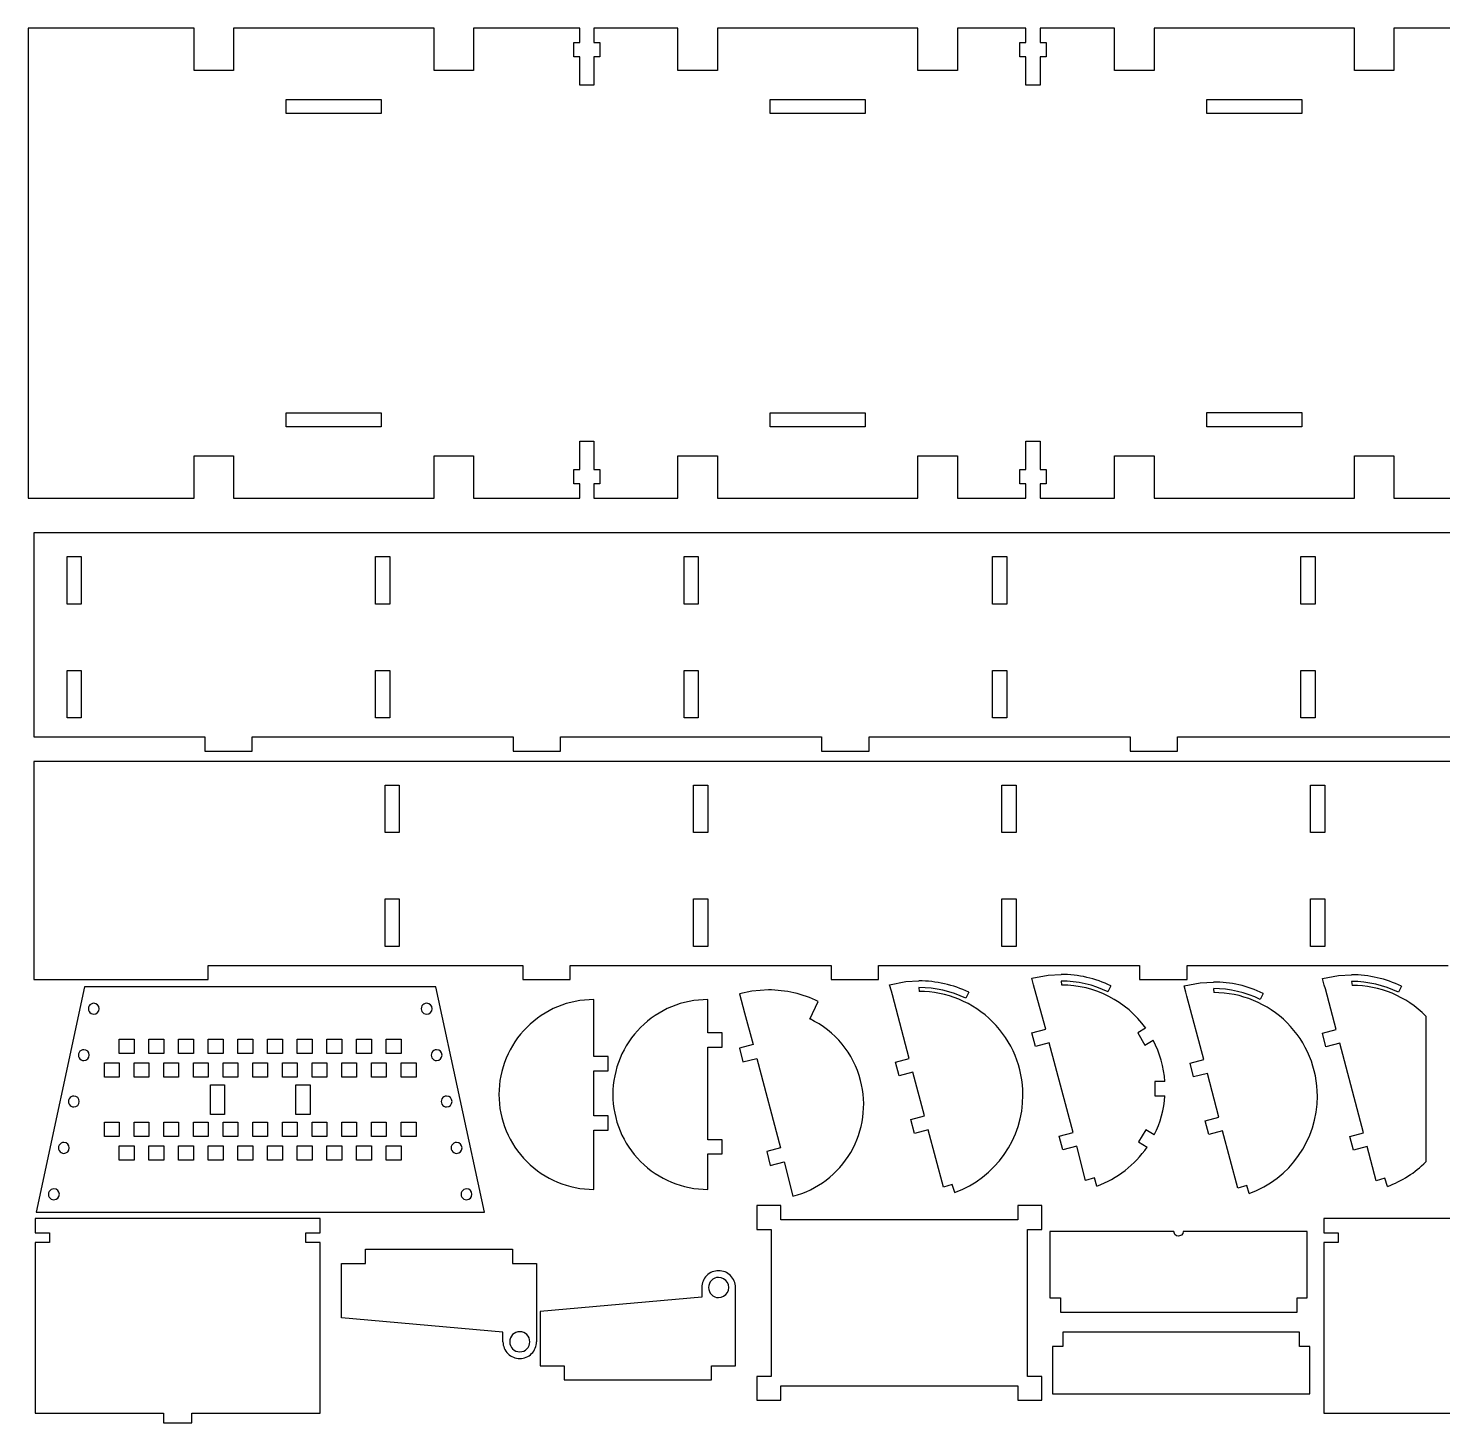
# Model space of a CAD drawing. Header units: millimetres. Extents: x -2305 to 1184, y -190 to 1638.
# Drawn here: x -2305.4 to -1858.5, y 264.4 to 705 of the extents above; entities that cross this region are included whole.
import ezdxf

# ---------------------------------------------------------------- set-up
doc = ezdxf.new("R2010")
doc.units = ezdxf.units.MM

msp = doc.modelspace()

# ---------------------------------------------------------------- linework, layer by layer
at = {"color": 7, "linetype": 'Continuous'}
for p, q in [((-2253.02, 704.97), (-2305.42, 704.97)), ((-2305.42, 704.97), (-2305.42, 556.53)), ((-2253.02, 691.66), (-2253.02, 704.97)), ((-2177.22, 704.97), (-2240.53, 704.97)), ((-2240.53, 704.97), (-2240.53, 691.66)), ((-2177.22, 691.66), (-2177.22, 704.97)), ((-2131.19, 704.97), (-2164.73, 704.97)), ((-2164.73, 704.97), (-2164.73, 691.66)), ((-2131.19, 700.48), (-2131.19, 704.97)), ((-2100.16, 704.97), (-2126.69, 704.97)), ((-2126.69, 704.97), (-2126.69, 700.48)), ((-2100.16, 691.66), (-2100.16, 704.97)), ((-2024.36, 704.97), (-2087.68, 704.97)), ((-2087.68, 704.97), (-2087.68, 691.66)), ((-2024.36, 691.66), (-2024.36, 704.97)), ((-1990.24, 704.97), (-2011.88, 704.97)), ((-2011.88, 704.97), (-2011.88, 691.66)), ((-1990.24, 700.48), (-1990.24, 704.97)), ((-1962.22, 704.97), (-1985.74, 704.97)), ((-1985.74, 704.97), (-1985.74, 700.48)), ((-1962.22, 691.66), (-1962.22, 704.97)), ((-1886.42, 704.97), (-1949.73, 704.97)), ((-1949.73, 704.97), (-1949.73, 691.66)), ((-1886.42, 691.66), (-1886.42, 704.97)), ((-1855.3, 704.97), (-1873.93, 704.97)), ((-1873.93, 704.97), (-1873.93, 691.66)), ((-2133.06, 695.98), (-2133.06, 700.48)), ((-2133.06, 700.48), (-2131.19, 700.48)), ((-2126.69, 700.48), (-2124.81, 700.48)), ((-2124.81, 700.48), (-2124.81, 695.98)), ((-1992.12, 695.98), (-1992.12, 700.48)), ((-1992.12, 700.48), (-1990.24, 700.48)), ((-1985.74, 700.48), (-1983.87, 700.48)), ((-1983.87, 700.48), (-1983.87, 695.98)), ((-2131.19, 695.98), (-2133.06, 695.98)), ((-2131.19, 686.98), (-2131.19, 695.98)), ((-2124.81, 695.98), (-2126.69, 695.98)), ((-2126.69, 695.98), (-2126.69, 686.98)), ((-1990.24, 695.98), (-1992.12, 695.98)), ((-1990.24, 686.98), (-1990.24, 695.98)), ((-1983.87, 695.98), (-1985.74, 695.98)), ((-1985.74, 695.98), (-1985.74, 686.98)), ((-2240.53, 691.66), (-2253.02, 691.66)), ((-2164.73, 691.66), (-2177.22, 691.66)), ((-2087.68, 691.66), (-2100.16, 691.66)), ((-2011.88, 691.66), (-2024.36, 691.66)), ((-1949.73, 691.66), (-1962.22, 691.66)), ((-1873.93, 691.66), (-1886.42, 691.66)), ((-2126.69, 686.98), (-2131.19, 686.98)), ((-1985.74, 686.98), (-1990.24, 686.98)), ((-2223.95, 678), (-2223.95, 682.48)), ((-2223.95, 682.48), (-2193.97, 682.48)), ((-2193.97, 682.48), (-2193.96, 678)), ((-2071.01, 678), (-2071.01, 682.48)), ((-2071.01, 682.48), (-2041.02, 682.48)), ((-2041.02, 682.48), (-2041.02, 678)), ((-1933.07, 678), (-1933.07, 682.49)), ((-1933.07, 682.49), (-1903.08, 682.49)), ((-1903.08, 682.49), (-1903.08, 678)), ((-2193.96, 678), (-2223.95, 678)), ((-2041.02, 678), (-2071.01, 678)), ((-1903.08, 678), (-1933.07, 678)), ((-2223.95, 579.03), (-2223.95, 583.52)), ((-2223.95, 583.52), (-2193.97, 583.52)), ((-2193.97, 583.52), (-2193.96, 579.03)), ((-2071.01, 579.03), (-2071.01, 583.52)), ((-2071.01, 583.52), (-2041.02, 583.52)), ((-2041.02, 583.52), (-2041.02, 579.03)), ((-1933.07, 579.03), (-1933.07, 583.53)), ((-1933.07, 583.53), (-1903.08, 583.53)), ((-1903.08, 583.53), (-1903.08, 579.03)), ((-2193.96, 579.03), (-2223.95, 579.03)), ((-2041.02, 579.03), (-2071.01, 579.03)), ((-1903.08, 579.03), (-1933.07, 579.03)), ((-2131.19, 565.53), (-2131.19, 574.53)), ((-2131.19, 574.53), (-2126.69, 574.53)), ((-2126.69, 574.53), (-2126.69, 565.53)), ((-1990.24, 565.53), (-1990.24, 574.53)), ((-1990.24, 574.53), (-1985.74, 574.53)), ((-1985.74, 574.53), (-1985.74, 565.53)), ((-2253.02, 556.53), (-2253.02, 569.93)), ((-2253.02, 569.93), (-2240.53, 569.93)), ((-2240.53, 569.93), (-2240.53, 556.53)), ((-2177.22, 556.53), (-2177.22, 569.93)), ((-2177.22, 569.93), (-2164.73, 569.93)), ((-2164.73, 569.93), (-2164.73, 556.53)), ((-2100.16, 556.53), (-2100.16, 569.93)), ((-2100.16, 569.93), (-2087.68, 569.93)), ((-2087.68, 569.93), (-2087.68, 556.53)), ((-2024.36, 556.53), (-2024.36, 569.93)), ((-2024.36, 569.93), (-2011.88, 569.93)), ((-2011.88, 569.93), (-2011.88, 556.53)), ((-1962.22, 556.53), (-1962.22, 569.93)), ((-1962.22, 569.93), (-1949.73, 569.93)), ((-1949.73, 569.93), (-1949.73, 556.53)), ((-1886.42, 556.53), (-1886.42, 569.93)), ((-1886.42, 569.93), (-1873.93, 569.93)), ((-1873.93, 569.93), (-1873.93, 556.53)), ((-2133.06, 561.03), (-2133.06, 565.53)), ((-2133.06, 565.53), (-2131.19, 565.53)), ((-2126.69, 565.53), (-2124.81, 565.53)), ((-2124.81, 565.53), (-2124.81, 561.03)), ((-1992.12, 561.03), (-1992.12, 565.53)), ((-1992.12, 565.53), (-1990.24, 565.53)), ((-1985.74, 565.53), (-1983.87, 565.53)), ((-1983.87, 565.53), (-1983.87, 561.03)), ((-2131.19, 561.03), (-2133.06, 561.03)), ((-2131.19, 556.53), (-2131.19, 561.03)), ((-2124.81, 561.03), (-2126.69, 561.03)), ((-2126.69, 561.03), (-2126.69, 556.53)), ((-1990.24, 561.03), (-1992.12, 561.03)), ((-1990.24, 556.53), (-1990.24, 561.03)), ((-1983.87, 561.03), (-1985.74, 561.03)), ((-1985.74, 561.03), (-1985.74, 556.53)), ((-2305.42, 556.53), (-2253.02, 556.53)), ((-2240.53, 556.53), (-2177.22, 556.53)), ((-2164.73, 556.53), (-2131.19, 556.53)), ((-2126.69, 556.53), (-2100.16, 556.53)), ((-2087.68, 556.53), (-2024.36, 556.53)), ((-2011.88, 556.53), (-1990.24, 556.53)), ((-1985.74, 556.53), (-1962.22, 556.53)), ((-1949.73, 556.53), (-1886.42, 556.53)), ((-1873.93, 556.53), (-1855.3, 556.53)), ((-2303.66, 545.56), (-2303.66, 481.08)), ((-1787.86, 545.56), (-2303.66, 545.56)), ((-2293.16, 538.06), (-2288.66, 538.06)), ((-2293.16, 523.07), (-2293.16, 538.06)), ((-2288.66, 538.06), (-2288.66, 523.07)), ((-2195.7, 538.06), (-2191.2, 538.06)), ((-2195.7, 523.07), (-2195.7, 538.06)), ((-2191.2, 538.06), (-2191.2, 523.07)), ((-2098.24, 538.06), (-2093.74, 538.06)), ((-2098.24, 523.07), (-2098.24, 538.06)), ((-2093.74, 538.06), (-2093.74, 523.07)), ((-2000.78, 538.06), (-1996.28, 538.06)), ((-2000.78, 523.07), (-2000.78, 538.06)), ((-1996.28, 538.06), (-1996.28, 523.07)), ((-1903.32, 538.06), (-1898.82, 538.06)), ((-1903.32, 523.07), (-1903.32, 538.06)), ((-1898.82, 538.06), (-1898.82, 523.07)), ((-2288.66, 523.07), (-2293.16, 523.07)), ((-2191.2, 523.07), (-2195.7, 523.07)), ((-2093.74, 523.07), (-2098.24, 523.07)), ((-1996.28, 523.07), (-2000.78, 523.07)), ((-1898.82, 523.07), (-1903.32, 523.07)), ((-2293.16, 502.08), (-2288.66, 502.08)), ((-2293.16, 487.08), (-2293.16, 502.08)), ((-2288.66, 502.08), (-2288.66, 487.08)), ((-2195.7, 502.08), (-2191.2, 502.08)), ((-2195.7, 487.08), (-2195.7, 502.08)), ((-2191.2, 502.08), (-2191.2, 487.08)), ((-2098.24, 502.08), (-2093.74, 502.08)), ((-2098.24, 487.08), (-2098.24, 502.08)), ((-2093.74, 502.08), (-2093.74, 487.08)), ((-2000.78, 502.08), (-1996.28, 502.08)), ((-2000.78, 487.08), (-2000.78, 502.08)), ((-1996.28, 502.08), (-1996.28, 487.08)), ((-1903.32, 502.08), (-1898.82, 502.08)), ((-1903.32, 487.08), (-1903.32, 502.08)), ((-1898.82, 502.08), (-1898.82, 487.08)), ((-2288.66, 487.08), (-2293.16, 487.08)), ((-2191.2, 487.08), (-2195.7, 487.08)), ((-2093.74, 487.08), (-2098.24, 487.08)), ((-1996.28, 487.08), (-2000.78, 487.08)), ((-1898.82, 487.08), (-1903.32, 487.08)), ((-2303.66, 481.08), (-2249.68, 481.08)), ((-2249.68, 481.08), (-2249.68, 476.59)), ((-2234.68, 476.59), (-2234.68, 481.08)), ((-2234.68, 481.08), (-2152.22, 481.08)), ((-2152.22, 481.08), (-2152.22, 476.59)), ((-2137.22, 476.59), (-2137.22, 481.08)), ((-2137.22, 481.08), (-2054.76, 481.08)), ((-2054.76, 481.08), (-2054.76, 476.59)), ((-2039.76, 476.59), (-2039.76, 481.08)), ((-2039.76, 481.08), (-1957.3, 481.08)), ((-1957.3, 481.08), (-1957.3, 476.59)), ((-1942.3, 476.59), (-1942.3, 481.08)), ((-1942.3, 481.08), (-1842.94, 481.08)), ((-2249.68, 476.59), (-2234.68, 476.59)), ((-2152.22, 476.59), (-2137.22, 476.59)), ((-2054.76, 476.59), (-2039.76, 476.59)), ((-1957.3, 476.59), (-1942.3, 476.59)), ((-2303.66, 473.36), (-2303.66, 404.39)), ((-1787.86, 473.36), (-2303.66, 473.36)), ((-2192.7, 450.87), (-2192.7, 465.87)), ((-2192.7, 465.87), (-2188.2, 465.87)), ((-2188.2, 465.87), (-2188.2, 450.87)), ((-2095.24, 450.87), (-2095.24, 465.87)), ((-2095.24, 465.87), (-2090.74, 465.87)), ((-2090.74, 465.87), (-2090.74, 450.87)), ((-1997.78, 450.87), (-1997.78, 465.87)), ((-1997.78, 465.87), (-1993.28, 465.87)), ((-1993.28, 465.87), (-1993.28, 450.87)), ((-1900.32, 450.87), (-1900.32, 465.87)), ((-1900.32, 465.87), (-1895.82, 465.87)), ((-1895.82, 465.87), (-1895.82, 450.87)), ((-2188.2, 450.87), (-2192.7, 450.87)), ((-2090.74, 450.87), (-2095.24, 450.87)), ((-1993.28, 450.87), (-1997.78, 450.87)), ((-1895.82, 450.87), (-1900.32, 450.87)), ((-2192.7, 414.89), (-2192.7, 429.88)), ((-2192.7, 429.88), (-2188.2, 429.88)), ((-2188.2, 429.88), (-2188.2, 414.89)), ((-2095.24, 414.89), (-2095.24, 429.88)), ((-2095.24, 429.88), (-2090.74, 429.88)), ((-2090.74, 429.88), (-2090.74, 414.89)), ((-1997.78, 414.89), (-1997.78, 429.88)), ((-1997.78, 429.88), (-1993.28, 429.88)), ((-1993.28, 429.88), (-1993.28, 414.89)), ((-1900.32, 414.89), (-1900.32, 429.88)), ((-1900.32, 429.88), (-1895.82, 429.88)), ((-1895.82, 429.88), (-1895.82, 414.89)), ((-2188.2, 414.89), (-2192.7, 414.89)), ((-2090.74, 414.89), (-2095.24, 414.89)), ((-1993.28, 414.89), (-1997.78, 414.89)), ((-1895.82, 414.89), (-1900.32, 414.89)), ((-2248.59, 404.39), (-2248.59, 408.88)), ((-2248.59, 408.88), (-2149.22, 408.88)), ((-2149.22, 408.88), (-2149.22, 404.39)), ((-2134.23, 404.39), (-2134.23, 408.88)), ((-2134.23, 408.88), (-2051.76, 408.88)), ((-2051.76, 408.88), (-2051.76, 404.39)), ((-2036.76, 404.39), (-2036.76, 408.88)), ((-2036.76, 408.88), (-1954.3, 408.88)), ((-1954.3, 408.88), (-1954.3, 404.39)), ((-1939.3, 404.39), (-1939.3, 408.88)), ((-1939.3, 408.88), (-1856.83, 408.88)), ((-2303.66, 404.39), (-2248.59, 404.39)), ((-2149.22, 404.39), (-2134.23, 404.39)), ((-2051.76, 404.39), (-2036.76, 404.39)), ((-2032.73, 400.75), (-2033.27, 402.78)), ((-1987.79, 402.79), (-1988.33, 404.82)), ((-1987.46, 401.58), (-1987.79, 402.79)), ((-1979.08, 403.92), (-1978.97, 402.7)), ((-1963.37, 402.43), (-1964.29, 400.54)), ((-1954.3, 404.39), (-1939.3, 404.39)), ((-1939.69, 400.4), (-1940.23, 402.44)), ((-1896.03, 402.68), (-1896.56, 404.71)), ((-1895.62, 401.46), (-1896.03, 402.68)), ((-1887.31, 403.81), (-1887.13, 402.58)), ((-1871.61, 402.32), (-1872.52, 400.42)), ((-2287.63, 402.15), (-2302.97, 330.88)), ((-2176.64, 402.15), (-2287.63, 402.15)), ((-2161.3, 330.88), (-2176.64, 402.15)), ((-2126.72, 380.11), (-2126.72, 398.09)), ((-2090.74, 387.58), (-2090.74, 398.09)), ((-2080.76, 399.94), (-2079.09, 393.95)), ((-2032.39, 399.54), (-2032.73, 400.75)), ((-2027.07, 379.48), (-2032.39, 399.54)), ((-2024.02, 401.88), (-2023.9, 400.66)), ((-2008.31, 400.39), (-2009.22, 398.5)), ((-1983.98, 388.74), (-1987.46, 401.58)), ((-1939.35, 399.19), (-1939.69, 400.4)), ((-1934.03, 379.13), (-1939.35, 399.19)), ((-1930.98, 401.53), (-1930.86, 400.31)), ((-1915.27, 400.04), (-1916.18, 398.15)), ((-1892.23, 388.63), (-1895.62, 401.46)), ((-2079.09, 393.95), (-2076.41, 383.86)), ((-2058.44, 391.95), (-2055.83, 397.46)), ((-1952.39, 389.06), (-1954.9, 387.53)), ((-1863.88, 392.88), (-1863.88, 346.82)), ((-2276.67, 385.59), (-2271.98, 385.59)), ((-2276.67, 381.09), (-2276.67, 385.59)), ((-2271.98, 385.59), (-2271.98, 381.09)), ((-2267.29, 385.59), (-2262.6, 385.59)), ((-2267.29, 381.09), (-2267.29, 385.59)), ((-2262.6, 385.59), (-2262.6, 381.09)), ((-2257.92, 385.59), (-2253.23, 385.59)), ((-2257.92, 381.09), (-2257.92, 385.59)), ((-2253.23, 385.59), (-2253.23, 381.09)), ((-2248.54, 385.59), (-2243.86, 385.59)), ((-2248.54, 381.09), (-2248.54, 385.59)), ((-2243.86, 385.59), (-2243.86, 381.09)), ((-2239.17, 385.59), (-2234.48, 385.59)), ((-2239.17, 381.09), (-2239.17, 385.59)), ((-2234.48, 385.59), (-2234.48, 381.09)), ((-2229.79, 385.59), (-2225.11, 385.59)), ((-2229.79, 381.09), (-2229.79, 385.59)), ((-2225.11, 385.59), (-2225.11, 381.09)), ((-2220.42, 385.59), (-2215.73, 385.59)), ((-2220.42, 381.09), (-2220.42, 385.59)), ((-2215.73, 385.59), (-2215.73, 381.09)), ((-2211.05, 385.59), (-2206.36, 385.59)), ((-2211.05, 381.09), (-2211.05, 385.59)), ((-2206.36, 385.59), (-2206.36, 381.09)), ((-2201.67, 385.59), (-2196.98, 385.59)), ((-2201.67, 381.09), (-2201.67, 385.59)), ((-2196.98, 385.59), (-2196.98, 381.09)), ((-2192.3, 385.59), (-2187.61, 385.59)), ((-2192.3, 381.09), (-2192.3, 385.59)), ((-2187.61, 385.59), (-2187.61, 381.09)), ((-2086.24, 387.58), (-2090.74, 387.58)), ((-2086.24, 383.08), (-2086.24, 387.58)), ((-1988.33, 387.58), (-1983.98, 388.74)), ((-1987.18, 383.24), (-1988.33, 387.58)), ((-1982.83, 384.39), (-1987.18, 383.24)), ((-1975.34, 356.1), (-1982.83, 384.39)), ((-1954.9, 387.53), (-1952.6, 383.67)), ((-1952.6, 383.67), (-1950.01, 385.23)), ((-1896.57, 387.48), (-1892.23, 388.63)), ((-1895.42, 383.13), (-1896.57, 387.48)), ((-2271.98, 381.09), (-2276.67, 381.09)), ((-2262.6, 381.09), (-2267.29, 381.09)), ((-2253.23, 381.09), (-2257.92, 381.09)), ((-2243.86, 381.09), (-2248.54, 381.09)), ((-2234.48, 381.09), (-2239.17, 381.09)), ((-2225.11, 381.09), (-2229.79, 381.09)), ((-2215.73, 381.09), (-2220.42, 381.09)), ((-2206.36, 381.09), (-2211.05, 381.09)), ((-2196.98, 381.09), (-2201.67, 381.09)), ((-2187.61, 381.09), (-2192.3, 381.09)), ((-2122.22, 380.11), (-2126.72, 380.11)), ((-2122.22, 375.61), (-2122.22, 380.11)), ((-2090.74, 353.82), (-2090.74, 383.08)), ((-2090.74, 383.08), (-2086.24, 383.08)), ((-2076.41, 383.86), (-2080.76, 382.72)), ((-2080.76, 382.72), (-2079.62, 378.37)), ((-1891.07, 384.28), (-1895.42, 383.13)), ((-1883.58, 355.99), (-1891.07, 384.28)), ((-2281.35, 378.09), (-2276.67, 378.09)), ((-2281.35, 373.59), (-2281.35, 378.09)), ((-2276.67, 378.09), (-2276.67, 373.59)), ((-2271.98, 378.09), (-2267.29, 378.09)), ((-2271.98, 373.59), (-2271.98, 378.09)), ((-2267.29, 378.09), (-2267.29, 373.59)), ((-2262.6, 378.09), (-2257.92, 378.09)), ((-2262.6, 373.59), (-2262.6, 378.09)), ((-2257.92, 378.09), (-2257.92, 373.59)), ((-2253.23, 378.09), (-2248.54, 378.09)), ((-2253.23, 373.59), (-2253.23, 378.09)), ((-2248.54, 378.09), (-2248.54, 373.59)), ((-2243.86, 378.09), (-2239.17, 378.09)), ((-2243.86, 373.59), (-2243.86, 378.09)), ((-2239.17, 378.09), (-2239.17, 373.59)), ((-2234.48, 378.09), (-2229.79, 378.09)), ((-2234.48, 373.59), (-2234.48, 378.09)), ((-2229.79, 378.09), (-2229.79, 373.59)), ((-2225.11, 378.09), (-2220.42, 378.09)), ((-2225.11, 373.59), (-2225.11, 378.09)), ((-2220.42, 378.09), (-2220.42, 373.59)), ((-2215.73, 378.09), (-2211.05, 378.09)), ((-2215.73, 373.59), (-2215.73, 378.09)), ((-2211.05, 378.09), (-2211.05, 373.59)), ((-2206.36, 378.09), (-2201.67, 378.09)), ((-2206.36, 373.59), (-2206.36, 378.09)), ((-2201.67, 378.09), (-2201.67, 373.59)), ((-2196.98, 378.09), (-2192.3, 378.09)), ((-2196.98, 373.59), (-2196.98, 378.09)), ((-2192.3, 378.09), (-2192.3, 373.59)), ((-2187.61, 378.09), (-2182.92, 378.09)), ((-2187.61, 373.59), (-2187.61, 378.09)), ((-2182.92, 378.09), (-2182.92, 373.59)), ((-2126.72, 361.31), (-2126.72, 375.61)), ((-2126.72, 375.61), (-2122.22, 375.61)), ((-2079.62, 378.37), (-2075.27, 379.51)), ((-2075.27, 379.51), (-2067.78, 351.2)), ((-2031.42, 378.32), (-2027.07, 379.48)), ((-2030.27, 373.97), (-2031.42, 378.32)), ((-1938.38, 377.98), (-1934.03, 379.13)), ((-1937.23, 373.63), (-1938.38, 377.98)), ((-2276.67, 373.59), (-2281.35, 373.59)), ((-2267.29, 373.59), (-2271.98, 373.59)), ((-2257.92, 373.59), (-2262.6, 373.59)), ((-2248.54, 373.59), (-2253.23, 373.59)), ((-2247.88, 371.19), (-2243.38, 371.19)), ((-2247.88, 361.73), (-2247.88, 371.19)), ((-2239.17, 373.59), (-2243.86, 373.59)), ((-2243.38, 371.19), (-2243.38, 361.73)), ((-2229.79, 373.59), (-2234.48, 373.59)), ((-2220.42, 373.59), (-2225.11, 373.59)), ((-2220.89, 371.19), (-2216.39, 371.19)), ((-2220.89, 361.73), (-2220.89, 371.19)), ((-2216.39, 371.19), (-2216.39, 361.73)), ((-2211.05, 373.59), (-2215.73, 373.59)), ((-2201.67, 373.59), (-2206.36, 373.59)), ((-2192.3, 373.59), (-2196.98, 373.59)), ((-2182.92, 373.59), (-2187.61, 373.59)), ((-2025.92, 375.13), (-2030.27, 373.97)), ((-2022.26, 361.31), (-2025.92, 375.13)), ((-1946.32, 372.21), (-1949.5, 372.21)), ((-1949.5, 372.21), (-1949.5, 367.71)), ((-1932.88, 374.78), (-1937.23, 373.63)), ((-1929.22, 360.97), (-1932.88, 374.78)), ((-1949.5, 367.71), (-1946.31, 367.71)), ((-2281.35, 359.32), (-2276.67, 359.32)), ((-2281.35, 354.83), (-2281.35, 359.32)), ((-2276.67, 359.32), (-2276.67, 354.83)), ((-2271.98, 359.32), (-2267.29, 359.32)), ((-2271.98, 354.83), (-2271.98, 359.32)), ((-2267.29, 359.32), (-2267.29, 354.83)), ((-2262.6, 359.32), (-2257.92, 359.32)), ((-2262.6, 354.83), (-2262.6, 359.32)), ((-2257.92, 359.32), (-2257.92, 354.83)), ((-2253.23, 359.32), (-2248.54, 359.32)), ((-2253.23, 354.83), (-2253.23, 359.32)), ((-2248.54, 359.32), (-2248.54, 354.83)), ((-2243.38, 361.73), (-2247.88, 361.73)), ((-2243.86, 359.32), (-2239.17, 359.32)), ((-2243.86, 354.83), (-2243.86, 359.32)), ((-2239.17, 359.32), (-2239.17, 354.83)), ((-2234.48, 359.32), (-2229.79, 359.32)), ((-2234.48, 354.83), (-2234.48, 359.32)), ((-2229.79, 359.32), (-2229.79, 354.83)), ((-2225.11, 359.32), (-2220.42, 359.32)), ((-2225.11, 354.83), (-2225.11, 359.32)), ((-2216.39, 361.73), (-2220.89, 361.73)), ((-2220.42, 359.32), (-2220.42, 354.83)), ((-2215.73, 359.32), (-2211.05, 359.32)), ((-2215.73, 354.83), (-2215.73, 359.32)), ((-2211.05, 359.32), (-2211.05, 354.83)), ((-2206.36, 359.32), (-2201.67, 359.32)), ((-2206.36, 354.83), (-2206.36, 359.32)), ((-2201.67, 359.32), (-2201.67, 354.83)), ((-2196.98, 359.32), (-2192.3, 359.32)), ((-2196.98, 354.83), (-2196.98, 359.32)), ((-2192.3, 359.32), (-2192.3, 354.83)), ((-2187.61, 359.32), (-2182.92, 359.32)), ((-2187.61, 354.83), (-2187.61, 359.32)), ((-2182.92, 359.32), (-2182.92, 354.83)), ((-2122.22, 361.31), (-2126.72, 361.31)), ((-2122.22, 356.82), (-2122.22, 361.31)), ((-2026.61, 360.16), (-2022.26, 361.31)), ((-2025.46, 355.81), (-2026.61, 360.16)), ((-1933.57, 359.81), (-1929.22, 360.97)), ((-1932.42, 355.47), (-1933.57, 359.81)), ((-2276.67, 354.83), (-2281.35, 354.83)), ((-2267.29, 354.83), (-2271.98, 354.83)), ((-2257.92, 354.83), (-2262.6, 354.83)), ((-2248.54, 354.83), (-2253.23, 354.83)), ((-2239.17, 354.83), (-2243.86, 354.83)), ((-2229.79, 354.83), (-2234.48, 354.83)), ((-2220.42, 354.83), (-2225.11, 354.83)), ((-2211.05, 354.83), (-2215.73, 354.83)), ((-2201.67, 354.83), (-2206.36, 354.83)), ((-2192.3, 354.83), (-2196.98, 354.83)), ((-2182.92, 354.83), (-2187.61, 354.83)), ((-2126.72, 338.12), (-2126.72, 356.82)), ((-2126.72, 356.82), (-2122.22, 356.82)), ((-2086.24, 353.82), (-2090.74, 353.82)), ((-2086.24, 349.32), (-2086.24, 353.82)), ((-2021.11, 356.97), (-2025.46, 355.81)), ((-2016.31, 338.86), (-2021.11, 356.97)), ((-1979.68, 354.95), (-1975.34, 356.1)), ((-1978.53, 350.6), (-1979.68, 354.95)), ((-1952.36, 356.98), (-1954.69, 353.13)), ((-1954.69, 353.13), (-1951.94, 351.48)), ((-1949.66, 355.36), (-1952.36, 356.98)), ((-1928.07, 356.62), (-1932.42, 355.47)), ((-1923.26, 338.51), (-1928.07, 356.62)), ((-1887.93, 354.84), (-1883.58, 355.99)), ((-1886.77, 350.49), (-1887.93, 354.84)), ((-2276.67, 351.83), (-2271.98, 351.83)), ((-2276.67, 347.33), (-2276.67, 351.83)), ((-2271.98, 351.83), (-2271.98, 347.33)), ((-2267.29, 351.83), (-2262.6, 351.83)), ((-2267.29, 347.33), (-2267.29, 351.83)), ((-2262.6, 351.83), (-2262.6, 347.33)), ((-2257.92, 351.83), (-2253.23, 351.83)), ((-2257.92, 347.33), (-2257.92, 351.83)), ((-2253.23, 351.83), (-2253.23, 347.33)), ((-2248.54, 351.83), (-2243.86, 351.83)), ((-2248.54, 347.33), (-2248.54, 351.83)), ((-2243.86, 351.83), (-2243.86, 347.33)), ((-2239.17, 351.83), (-2234.48, 351.83)), ((-2239.17, 347.33), (-2239.17, 351.83)), ((-2234.48, 351.83), (-2234.48, 347.33)), ((-2229.79, 351.83), (-2225.11, 351.83)), ((-2229.79, 347.33), (-2229.79, 351.83)), ((-2225.11, 351.83), (-2225.11, 347.33)), ((-2220.42, 351.83), (-2215.73, 351.83)), ((-2220.42, 347.33), (-2220.42, 351.83)), ((-2215.73, 351.83), (-2215.73, 347.33)), ((-2211.05, 351.83), (-2206.36, 351.83)), ((-2211.05, 347.33), (-2211.05, 351.83)), ((-2206.36, 351.83), (-2206.36, 347.33)), ((-2201.67, 351.83), (-2196.98, 351.83)), ((-2201.67, 347.33), (-2201.67, 351.83)), ((-2196.98, 351.83), (-2196.98, 347.33)), ((-2192.3, 351.83), (-2187.61, 351.83)), ((-2192.3, 347.33), (-2192.3, 351.83)), ((-2187.61, 351.83), (-2187.61, 347.33)), ((-2090.74, 338.12), (-2090.74, 349.32)), ((-2090.74, 349.32), (-2086.24, 349.32)), ((-2067.78, 351.2), (-2072.13, 350.06)), ((-2072.13, 350.06), (-2070.99, 345.7)), ((-1974.18, 351.75), (-1978.53, 350.6)), ((-1971.37, 340.89), (-1974.18, 351.75)), ((-1882.42, 351.64), (-1886.77, 350.49)), ((-1879.57, 340.79), (-1882.42, 351.64)), ((-2271.98, 347.33), (-2276.67, 347.33)), ((-2262.6, 347.33), (-2267.29, 347.33)), ((-2253.23, 347.33), (-2257.92, 347.33)), ((-2243.86, 347.33), (-2248.54, 347.33)), ((-2234.48, 347.33), (-2239.17, 347.33)), ((-2225.11, 347.33), (-2229.79, 347.33)), ((-2215.73, 347.33), (-2220.42, 347.33)), ((-2206.36, 347.33), (-2211.05, 347.33)), ((-2196.98, 347.33), (-2201.67, 347.33)), ((-2187.61, 347.33), (-2192.3, 347.33)), ((-2070.99, 345.7), (-2066.64, 346.85)), ((-2066.64, 346.85), (-2063.85, 335.94)), ((-2013.52, 339.7), (-2016.31, 338.86)), ((-2012.73, 337.14), (-2013.52, 339.7)), ((-1968.58, 341.74), (-1971.37, 340.89)), ((-1967.8, 339.17), (-1968.58, 341.74)), ((-1876.79, 341.63), (-1879.57, 340.79)), ((-1876.01, 339.07), (-1876.79, 341.63)), ((-1920.47, 339.36), (-1923.26, 338.51)), ((-1919.69, 336.79), (-1920.47, 339.36)), ((-2302.97, 330.88), (-2161.3, 330.88)), ((-2067.7, 332.98), (-2075.2, 332.98)), ((-2075.2, 332.98), (-2075.2, 325.48)), ((-2067.7, 328.48), (-2067.7, 332.98)), ((-1985.23, 332.98), (-1992.73, 332.98)), ((-1992.73, 332.98), (-1992.73, 328.48)), ((-1985.23, 325.48), (-1985.23, 332.98)), ((-2213.25, 328.87), (-2303.21, 328.87)), ((-2303.21, 328.87), (-2303.21, 324.37)), ((-2213.25, 324.37), (-2213.25, 328.87)), ((-1992.73, 328.48), (-2067.7, 328.48)), ((-1806.15, 328.87), (-1896.12, 328.87)), ((-1896.12, 328.87), (-1896.12, 324.37)), ((-2303.21, 324.37), (-2298.71, 324.37)), ((-2298.71, 324.37), (-2298.71, 321.37)), ((-2217.74, 321.37), (-2217.74, 324.37)), ((-2217.74, 324.37), (-2213.25, 324.37)), ((-2075.2, 325.48), (-2070.7, 325.48)), ((-2070.7, 325.48), (-2070.7, 279)), ((-1989.73, 279), (-1989.73, 325.48)), ((-1989.73, 325.48), (-1985.23, 325.48)), ((-1943.5, 324.81), (-1982.64, 324.81)), ((-1982.64, 324.81), (-1982.64, 303.82)), ((-1901.36, 324.81), (-1940.5, 324.81)), ((-1901.36, 303.82), (-1901.36, 324.81)), ((-1896.12, 324.37), (-1891.62, 324.37)), ((-1891.62, 324.37), (-1891.62, 321.37)), ((-2298.71, 321.37), (-2303.21, 321.37)), ((-2303.21, 321.37), (-2303.21, 267.39)), ((-2213.25, 321.37), (-2217.74, 321.37)), ((-2213.25, 267.39), (-2213.25, 321.37)), ((-2198.89, 314.72), (-2198.89, 319.22)), ((-2198.89, 319.22), (-2152.41, 319.22)), ((-2152.41, 319.22), (-2152.41, 314.72)), ((-1891.62, 321.37), (-1896.12, 321.37)), ((-1896.12, 321.37), (-1896.12, 267.39)), ((-2206.5, 297.52), (-2206.5, 314.72)), ((-2206.5, 314.72), (-2198.89, 314.72)), ((-2152.41, 314.72), (-2144.83, 314.72)), ((-2144.83, 314.72), (-2144.83, 292.23)), ((-2092.61, 304.08), (-2143.67, 299.58)), ((-2092.61, 307.12), (-2092.61, 304.08)), ((-2082, 304.88), (-2082, 307.12)), ((-2082, 282.38), (-2082, 304.88)), ((-2143.67, 299.58), (-2143.67, 282.38)), ((-1982.64, 303.82), (-1979.34, 303.82)), ((-1979.34, 303.82), (-1979.34, 299.32)), ((-1904.57, 299.32), (-1904.57, 303.82)), ((-1904.57, 303.82), (-1901.36, 303.82)), ((-2155.44, 293.02), (-2206.5, 297.52)), ((-1979.34, 299.32), (-1904.57, 299.32)), ((-2155.44, 289.98), (-2155.44, 293.02)), ((-2144.83, 292.23), (-2144.83, 289.98)), ((-1978.52, 293.02), (-1978.52, 288.52)), ((-1903.75, 293.02), (-1978.52, 293.02)), ((-1903.75, 288.52), (-1903.75, 293.02)), ((-1978.52, 288.52), (-1981.82, 288.52)), ((-1981.82, 288.52), (-1981.82, 273.53)), ((-1900.54, 288.52), (-1903.75, 288.52)), ((-1900.54, 273.53), (-1900.54, 288.52)), ((-2143.67, 282.38), (-2136.06, 282.38)), ((-2136.06, 282.38), (-2136.06, 277.89)), ((-2089.58, 277.89), (-2089.58, 282.38)), ((-2089.58, 282.38), (-2082, 282.38)), ((-2136.06, 277.89), (-2089.58, 277.89)), ((-2070.7, 279), (-2075.2, 279)), ((-2075.2, 279), (-2075.2, 271.5)), ((-1985.23, 279), (-1989.73, 279)), ((-1985.23, 271.5), (-1985.23, 279)), ((-2067.7, 271.5), (-2067.7, 276)), ((-2067.7, 276), (-1992.73, 276)), ((-1992.73, 276), (-1992.73, 271.5)), ((-1981.82, 273.53), (-1900.54, 273.53)), ((-2075.2, 271.5), (-2067.7, 271.5)), ((-1992.73, 271.5), (-1985.23, 271.5)), ((-2303.21, 267.39), (-2262.73, 267.39)), ((-2262.73, 267.39), (-2262.73, 264.39)), ((-2262.73, 264.39), (-2253.73, 264.39)), ((-2253.73, 264.39), (-2253.73, 267.39)), ((-2253.73, 267.39), (-2213.25, 267.39)), ((-1896.12, 267.39), (-1855.63, 267.39))]:
    msp.add_line(p, q, dxfattribs=at)
at = {"color": 7, "linetype": 'Continuous', "flags": 128}
for points in [[(-2033.27, 402.78), (-2028.18, 403.75), (-2024.02, 403.98)], [(-1988.33, 404.82), (-1983.24, 405.79), (-1979.08, 406.03)], [(-1940.23, 402.44), (-1935.14, 403.4), (-1930.98, 403.64)], [(-1896.56, 404.71), (-1891.48, 405.67), (-1887.31, 405.91)], [(-2071.6, 401.13), (-2076.82, 400.75), (-2080.76, 399.94)], [(-1942, 323.32), (-1942.64, 323.46), (-1943.15, 323.86), (-1943.5, 324.81)], [(-1940.5, 324.81), (-1940.65, 324.16), (-1941.04, 323.66), (-1942, 323.32)]]:
    msp.add_lwpolyline(points, dxfattribs=at)
at = {"color": 7, "linetype": 'Continuous'}
for centre, radius, start, end in [((-2023.96, 368.11), 35.88, 64.1343, 90.0882), ((-1979.03, 370.11), 35.91, 64.1473, 90.0786), ((-1979.03, 370.1), 33.82, 64.1501, 90.0802), ((-1978.96, 369.98), 32.71, 35.6697, 90.0091), ((-1930.92, 367.76), 35.87, 64.1328, 90.0898), ((-1887.26, 370.02), 35.89, 64.1395, 90.0806), ((-1887.26, 369.99), 33.81, 64.1493, 90.0832), ((-1887.11, 369.92), 32.66, 44.6682, 90.042), ((-2126.74, 368.12), 29.97, 89.9656, 180.0332), ((-2090.75, 368.12), 29.97, 89.964, 180.0339), ((-2071.55, 365.57), 35.56, 63.7527, 90.0726), ((-2023.97, 368.09), 33.8, 64.137, 90.087), ((-2023.88, 367.94), 32.72, 359.9631, 90.0358), ((-1930.92, 367.74), 33.8, 64.1387, 90.0879), ((-1930.84, 367.59), 32.72, 359.9632, 90.0386), ((-2284.72, 395.2), 1.72, 90, 270.0102), ((-2284.72, 395.2), 1.72, 270, 89.9897), ((-2179.55, 395.2), 1.72, 90, 270.0061), ((-2179.55, 395.2), 1.72, 270, 89.9939), ((-2071.43, 364.98), 29.94, 14.6812, 64.2808), ((-1978.7, 370.06), 32.45, 3.7974, 27.8844), ((-2287.87, 380.54), 1.72, 90, 270.0097), ((-2287.87, 380.54), 1.72, 270, 89.9903), ((-2176.4, 380.54), 1.72, 90, 270.0067), ((-2176.4, 380.54), 1.72, 270, 89.9933), ((-2071.45, 364.93), 29.97, 284.6935, 14.7626), ((-2291.02, 365.88), 1.72, 90, 270.0091), ((-2291.02, 365.88), 1.72, 270, 89.9909), ((-2173.25, 365.88), 1.72, 90, 270.0073), ((-2173.25, 365.88), 1.72, 270, 89.9927), ((-2126.74, 368.09), 29.97, 179.9677, 270.0362), ((-2090.76, 368.09), 29.97, 179.9673, 270.0372), ((-2023.91, 367.91), 32.74, 289.9515, 0.011), ((-1978.79, 369.88), 32.55, 333.4942, 356.1724), ((-1930.87, 367.57), 32.74, 289.9535, 0.0099), ((-2294.17, 351.22), 1.72, 90, 270.0085), ((-2294.17, 351.22), 1.72, 270, 89.9915), ((-2170.1, 351.22), 1.72, 90, 270.0078), ((-2170.1, 351.22), 1.72, 270, 89.9921), ((-1979.04, 370.02), 32.83, 290.0178, 325.6222), ((-1887.14, 369.84), 32.72, 289.882, 315.3008), ((-2297.32, 336.56), 1.72, 90, 270.0079), ((-2297.32, 336.56), 1.72, 270, 89.9921), ((-2166.95, 336.56), 1.72, 90, 270.0005), ((-2166.95, 336.56), 1.72, 270, 89.9994), ((-2087.31, 307.13), 5.3, 89.966, 180.045), ((-2087.31, 307.12), 3.18, 90.0058, 269.9945), ((-2087.3, 307.13), 5.3, 359.9648, 90.0371), ((-2087.31, 307.12), 3.18, 269.9973, 90.0025), ((-2150.14, 289.98), 3.18, 90.0035, 270.0005), ((-2150.14, 289.98), 3.18, 270.0058, 89.9903), ((-2150.14, 289.97), 5.3, 179.9644, 270.065), ((-2150.13, 289.97), 5.3, 269.9483, 0.039)]:
    msp.add_arc(centre, radius, start, end, dxfattribs=at)

doc.saveas('drawing.dxf')
